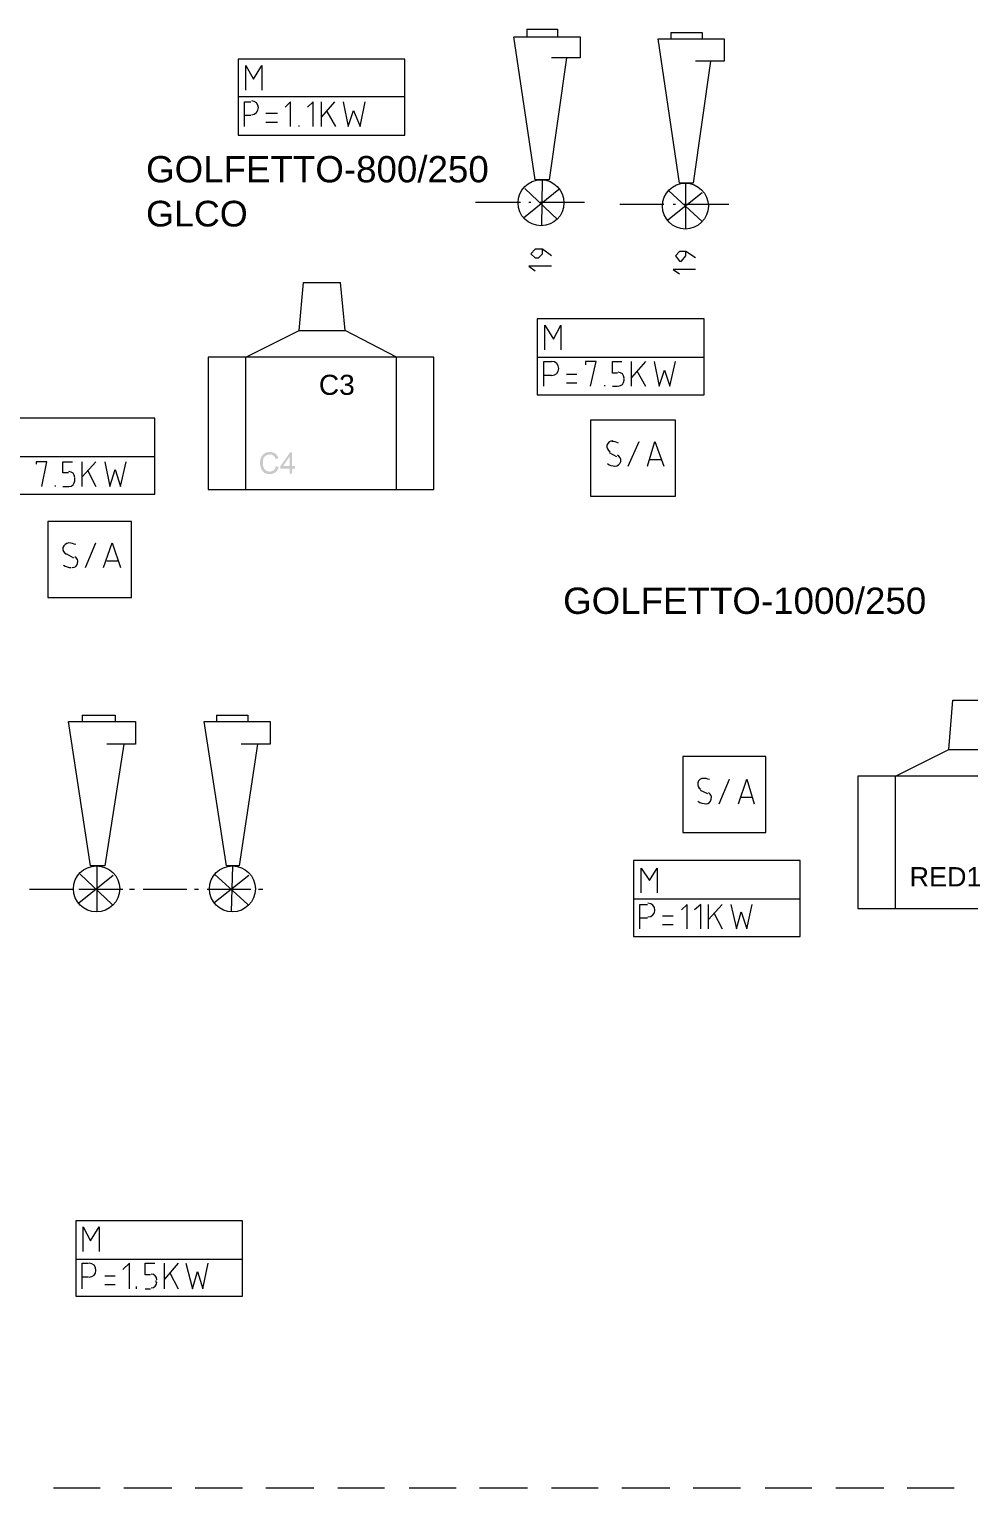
# Model space of a CAD drawing. Header units: millimetres. Extents: x 7 to 416, y 7 to 290.
# Drawn here: x 239.1 to 276.3, y 92.2 to 150 of the extents above; entities that cross this region are included whole.
import ezdxf

# ---------------------------------------------------------------- set-up
doc = ezdxf.new("R2010")
doc.units = ezdxf.units.MM
doc.header["$MEASUREMENT"] = 0
doc.layers.get('0').update_dxf_attribs({"linetype": 'CONTINUOUS'})
doc.styles.add('Arial$001', font='arial.ttf', dxfattribs={"height": 1.786464})

msp = doc.modelspace()

# ---------------------------------------------------------------- hatches: boundary and pattern name
at = {"true_color": 0x000007}
h = msp.add_hatch(color=0, dxfattribs=at)
edge = h.paths.add_edge_path()
edge.add_line((248.857, 132.685), (248.973, 132.652))
edge.add_spline(control_points=[(248.973, 132.652), (248.94, 132.569), (248.907, 132.487), (248.84, 132.437), (248.84, 132.437), (248.791, 132.404), (248.708, 132.371), (248.625, 132.371), (248.625, 132.371), (248.526, 132.371), (248.46, 132.387), (248.394, 132.42), (248.394, 132.42), (248.344, 132.47), (248.294, 132.52), (248.278, 132.586), (248.278, 132.586), (248.245, 132.652), (248.228, 132.735), (248.228, 132.818), (248.228, 132.818), (248.228, 132.9), (248.245, 132.983), (248.278, 133.049), (248.278, 133.049), (248.311, 133.115), (248.361, 133.165), (248.427, 133.198), (248.427, 133.198), (248.476, 133.231), (248.543, 133.248), (248.625, 133.248), (248.625, 133.248), (248.708, 133.248), (248.774, 133.215), (248.84, 133.182), (248.84, 133.182), (248.89, 133.132), (248.94, 133.082), (248.956, 133)], knot_values=[0, 0, 0, 0, 0.025, 0.025, 0.025, 0.025, 0.05, 0.05, 0.05, 0.05, 0.075, 0.075, 0.075, 0.075, 0.1, 0.1, 0.1, 0.1, 0.125, 0.125, 0.125, 0.125, 0.15, 0.15, 0.15, 0.15, 0.175, 0.175, 0.175, 0.175, 0.2, 0.2, 0.2, 0.2, 0.225, 0.225, 0.225, 0.225, 1, 1, 1, 1], degree=3, periodic=0)
edge.add_line((248.956, 133), (248.84, 132.966))
edge.add_spline(control_points=[(248.84, 132.966), (248.824, 133.033), (248.791, 133.082), (248.758, 133.099), (248.758, 133.099), (248.725, 133.132), (248.675, 133.148), (248.625, 133.148), (248.625, 133.148), (248.559, 133.148), (248.51, 133.132), (248.46, 133.099), (248.46, 133.099), (248.41, 133.066), (248.377, 133.033), (248.361, 132.983), (248.361, 132.983), (248.344, 132.917), (248.344, 132.867), (248.344, 132.818), (248.344, 132.818), (248.344, 132.735), (248.344, 132.685), (248.377, 132.619), (248.377, 132.619), (248.394, 132.569), (248.427, 132.536), (248.476, 132.503), (248.476, 132.503), (248.51, 132.487), (248.559, 132.47), (248.609, 132.47), (248.609, 132.47), (248.675, 132.47), (248.725, 132.487), (248.774, 132.52), (248.774, 132.52), (248.807, 132.553), (248.84, 132.602), (248.857, 132.685)], knot_values=[0, 0, 0, 0, 0.025, 0.025, 0.025, 0.025, 0.05, 0.05, 0.05, 0.05, 0.075, 0.075, 0.075, 0.075, 0.1, 0.1, 0.1, 0.1, 0.125, 0.125, 0.125, 0.125, 0.15, 0.15, 0.15, 0.15, 0.175, 0.175, 0.175, 0.175, 0.2, 0.2, 0.2, 0.2, 0.225, 0.225, 0.225, 0.225, 1, 1, 1, 1], degree=3, periodic=0)
h.paths.add_polyline_path([(249.403, 132.387), (249.403, 132.586), (249.039, 132.586), (249.039, 132.685), (249.42, 133.231), (249.502, 133.231), (249.502, 132.685), (249.618, 132.685), (249.618, 132.586), (249.502, 132.586), (249.502, 132.387)])
h.paths.add_polyline_path([(249.403, 132.685), (249.403, 133.066), (249.138, 132.685)])

# ---------------------------------------------------------------- linework, layer by layer
at = {"color": 0, "linetype": 'Continuous', "lineweight": 5, "true_color": 0x000007}
for points in [[(258.801, 150.009), (258.801, 149.711), (258.801, 149.711)], [(258.801, 150.009), (260.026, 150.009), (260.026, 150.009)], [(260.026, 150.009), (260.026, 149.711), (260.026, 149.711)], [(264.51, 149.877), (264.51, 149.629), (264.51, 149.629)], [(264.51, 149.877), (265.751, 149.877), (265.751, 149.877)], [(265.751, 149.877), (265.751, 149.629), (265.751, 149.629)], [(259.132, 144.036), (258.288, 149.711), (260.572, 149.711)], [(260.572, 149.711), (260.919, 149.711), (260.919, 148.867), (259.778, 148.867)], [(264.857, 143.904), (264.013, 149.629), (266.247, 149.629)], [(266.247, 149.629), (266.628, 149.629), (266.628, 148.735), (265.486, 148.735)], [(260.373, 148.867), (259.695, 144.036), (259.132, 144.036)], [(266.082, 148.735), (265.403, 143.904), (264.857, 143.904)], [(259.397, 142.216), (259.43, 144.036), (259.43, 144.036)], [(260.075, 143.655), (258.669, 142.514), (258.669, 142.514)], [(258.719, 143.688), (260.026, 142.464), (260.026, 142.464)], [(265.751, 143.523), (264.394, 142.431), (264.394, 142.431)], [(264.427, 143.606), (265.751, 142.381), (265.751, 142.381)], [(265.106, 142.083), (265.106, 143.904), (265.106, 143.904)], [(258.553, 143.142), (256.766, 143.142), (256.766, 143.142)], [(258.967, 143.142), (258.884, 143.142), (258.884, 143.142)], [(261.085, 143.142), (259.314, 143.142), (259.314, 143.142)], [(264.229, 143.06), (262.491, 143.06), (262.491, 143.06)], [(264.692, 143.06), (264.609, 143.06), (264.609, 143.06)], [(266.81, 143.06), (265.023, 143.06), (265.023, 143.06)], [(259.778, 141.025), (259.43, 141.289), (259.132, 141.289), (258.967, 141.107), (259.132, 140.942), (259.265, 140.942), (259.43, 141.107), (259.43, 141.289)], [(265.486, 140.942), (265.106, 141.19), (264.857, 141.19), (264.692, 141.025), (264.857, 140.809), (264.94, 140.809), (265.106, 141.025), (265.106, 141.19)], [(259.778, 140.611), (258.884, 140.611), (259.132, 140.429)], [(247.666, 137.004), (249.784, 138.063), (249.949, 139.966)], [(249.949, 139.966), (251.422, 139.966), (251.422, 139.966)], [(253.639, 137.004), (251.604, 138.063), (251.422, 139.966)], [(265.486, 140.478), (264.609, 140.478), (264.857, 140.313)], [(249.784, 138.063), (251.604, 138.063), (251.604, 138.063)], [(247.666, 131.759), (247.666, 137.004), (247.666, 137.004)], [(253.639, 131.759), (253.639, 137.004), (253.639, 137.004)], [(273.412, 120.391), (275.53, 121.45), (275.695, 123.403)], [(275.695, 123.403), (277.184, 123.403), (277.184, 123.403)], [(241.18, 122.807), (241.18, 122.559), (241.18, 122.559)], [(241.18, 122.807), (242.487, 122.807), (242.487, 122.807)], [(242.487, 122.807), (242.487, 122.559), (242.487, 122.559)], [(246.507, 122.807), (246.507, 122.559), (246.507, 122.559)], [(246.507, 122.807), (247.748, 122.807), (247.748, 122.807)], [(247.748, 122.807), (247.748, 122.559), (247.748, 122.559)], [(241.51, 116.834), (240.634, 122.559), (242.917, 122.559)], [(242.917, 122.559), (243.297, 122.559), (243.297, 121.665), (242.156, 121.665)], [(246.905, 116.834), (246.011, 122.559), (248.294, 122.559)], [(248.294, 122.559), (248.625, 122.559), (248.625, 121.665), (247.484, 121.665)], [(242.834, 121.665), (242.073, 116.834), (241.51, 116.834)], [(248.129, 121.665), (247.401, 116.834), (246.905, 116.834)], [(275.53, 121.45), (277.35, 121.45), (277.35, 121.45)], [(273.412, 115.146), (273.412, 120.391), (273.412, 120.391)], [(241.775, 115.014), (241.775, 116.834), (241.775, 116.834)], [(247.103, 115.014), (247.153, 116.834), (247.153, 116.834)], [(242.404, 116.453), (241.047, 115.361), (241.047, 115.361)], [(241.097, 116.503), (242.371, 115.311), (242.371, 115.311)], [(247.782, 116.453), (246.392, 115.361), (246.392, 115.361)], [(246.425, 116.503), (247.748, 115.311), (247.748, 115.311)], [(240.832, 115.907), (239.095, 115.907), (239.095, 115.907)], [(242.785, 115.907), (241.047, 115.907), (241.047, 115.907)], [(243.248, 115.907), (243.049, 115.907), (243.049, 115.907)], [(245.333, 115.907), (243.595, 115.907), (243.595, 115.907)], [(245.796, 115.907), (245.631, 115.907), (245.631, 115.907)], [(247.864, 115.907), (246.127, 115.907), (246.127, 115.907)], [(248.344, 115.907), (248.162, 115.907), (248.162, 115.907)]]:
    msp.add_lwpolyline(points, dxfattribs=at)
at = {"color": 0, "linetype": 'Continuous', "lineweight": 15, "true_color": 0x000005}
for points in [[(247.368, 145.806), (253.97, 145.806), (253.97, 148.818), (247.368, 148.818)], [(259.215, 135.515), (265.834, 135.515), (265.834, 138.526), (259.215, 138.526)], [(237.457, 131.577), (244.059, 131.577), (244.059, 134.588), (237.457, 134.588)], [(263.037, 114.037), (269.639, 114.037), (269.639, 117.049), (263.037, 117.049)], [(240.931, 99.774), (247.533, 99.774), (247.533, 102.769), (240.931, 102.769)]]:
    msp.add_lwpolyline(points, close=True, dxfattribs=at)
for points in [[(247.666, 147.593), (247.666, 148.57), (247.964, 148.024), (248.294, 148.57), (248.294, 147.593)], [(247.368, 147.345), (253.97, 147.345), (253.97, 147.345)], [(247.616, 146.154), (247.616, 147.13), (247.864, 147.13)], [(249.436, 146.154), (249.436, 147.13), (249.221, 146.915)], [(250.33, 146.154), (250.33, 147.13), (250.115, 146.915)], [(250.661, 146.154), (250.661, 147.13), (250.661, 147.13)], [(251.174, 147.13), (250.661, 146.534), (250.661, 146.534)], [(251.521, 147.13), (251.72, 146.154), (251.935, 146.783), (252.199, 146.154), (252.398, 147.13)], [(247.864, 146.584), (247.616, 146.584), (247.616, 146.584)], [(248.923, 146.667), (248.46, 146.667), (248.46, 146.667)], [(248.46, 146.319), (248.923, 146.319), (248.923, 146.319)], [(250.876, 146.75), (251.223, 146.154), (251.223, 146.154)], [(249.784, 146.154), (249.784, 146.187), (249.784, 146.187)], [(259.513, 137.302), (259.513, 138.278), (259.86, 137.715), (260.158, 138.278), (260.158, 137.302)], [(259.215, 137.004), (265.834, 137.004), (265.834, 137.004)], [(259.48, 135.862), (259.48, 136.838), (259.778, 136.838)], [(261.333, 135.862), (261.548, 136.838), (261.134, 136.838), (261.134, 136.706)], [(262.392, 136.375), (262.193, 136.375), (262.193, 136.838), (262.574, 136.838)], [(262.955, 135.862), (262.955, 136.838), (262.955, 136.838)], [(263.501, 136.838), (262.955, 136.193), (262.955, 136.193)], [(263.848, 136.838), (264.047, 135.862), (264.262, 136.491), (264.477, 135.862), (264.692, 136.838)], [(259.778, 136.276), (259.48, 136.276), (259.48, 136.276)], [(260.787, 136.325), (260.373, 136.325), (260.373, 136.325)], [(260.373, 135.994), (260.787, 135.994), (260.787, 135.994)], [(262.657, 136.077), (262.657, 136.16), (262.657, 136.16)], [(263.17, 136.458), (263.501, 135.862), (263.501, 135.862)], [(261.896, 135.862), (261.896, 135.895), (261.896, 135.895)], [(262.193, 135.862), (262.392, 135.862), (262.392, 135.862)], [(237.457, 133.066), (244.059, 133.066), (244.059, 133.066)], [(239.575, 131.874), (239.773, 132.851), (239.359, 132.851), (239.359, 132.768)], [(240.634, 132.42), (240.418, 132.42), (240.418, 132.851), (240.799, 132.851)], [(241.18, 131.874), (241.18, 132.851), (241.18, 132.851)], [(241.726, 132.851), (241.18, 132.255), (241.18, 132.255)], [(241.395, 132.52), (241.726, 131.874), (241.726, 131.874)], [(242.073, 132.851), (242.272, 131.874), (242.487, 132.553), (242.702, 131.874), (242.917, 132.851)], [(240.121, 131.874), (240.121, 131.924), (240.121, 131.924)], [(240.418, 131.874), (240.634, 131.874), (240.634, 131.874)], [(240.882, 132.089), (240.882, 132.222), (240.882, 132.222)], [(263.335, 115.775), (263.335, 116.751), (263.666, 116.255), (263.964, 116.751), (263.964, 115.775)], [(263.037, 115.527), (269.639, 115.527), (269.639, 115.527)], [(263.285, 114.335), (263.285, 115.311), (263.583, 115.311)], [(265.155, 114.335), (265.155, 115.311), (264.94, 115.096)], [(265.701, 114.335), (265.701, 115.311), (265.453, 115.096)], [(265.999, 114.335), (265.999, 115.311), (265.999, 115.311)], [(266.545, 115.311), (265.999, 114.716), (265.999, 114.716)], [(266.893, 115.311), (267.108, 114.335), (267.306, 115.014), (267.521, 114.335), (267.736, 115.311)], [(263.583, 114.765), (263.285, 114.765), (263.285, 114.765)], [(264.609, 114.848), (264.179, 114.848), (264.179, 114.848)], [(264.179, 114.517), (264.609, 114.517), (264.609, 114.517)], [(266.214, 114.981), (266.545, 114.335), (266.545, 114.335)], [(241.213, 101.545), (241.213, 102.521), (241.51, 101.975), (241.858, 102.521), (241.858, 101.545)], [(240.931, 101.247), (247.533, 101.247), (247.533, 101.247)], [(241.18, 100.072), (241.18, 101.082), (241.428, 101.082)], [(243.049, 100.072), (243.049, 101.082), (242.785, 100.833)], [(243.893, 100.618), (243.678, 100.618), (243.678, 101.082), (244.059, 101.082)], [(244.439, 100.072), (244.439, 101.082), (244.439, 101.082)], [(244.985, 101.082), (244.439, 100.453), (244.439, 100.453)], [(244.654, 100.701), (244.985, 100.072), (244.985, 100.072)], [(245.283, 101.082), (245.548, 100.072), (245.746, 100.751), (245.961, 100.072), (246.177, 101.082)], [(241.428, 100.536), (241.18, 100.536), (241.18, 100.536)], [(242.487, 100.569), (242.073, 100.569), (242.073, 100.569)], [(242.073, 100.238), (242.487, 100.238), (242.487, 100.238)], [(243.331, 100.072), (243.331, 100.155), (243.331, 100.155)], [(243.678, 100.072), (243.893, 100.072), (243.893, 100.072)], [(244.108, 100.32), (244.108, 100.403), (244.108, 100.403)]]:
    msp.add_lwpolyline(points, dxfattribs=at)
at = {"color": 0, "linetype": 'Continuous', "lineweight": 5, "true_color": 0x000007}
for points in [[(255.112, 131.759), (255.112, 137.004), (246.177, 137.004), (246.177, 131.759)], [(280.874, 115.146), (280.874, 120.391), (271.923, 120.391), (271.923, 115.146)]]:
    msp.add_lwpolyline(points, close=True, dxfattribs=at)
at = {"color": 0, "linetype": 'Continuous', "lineweight": 15, "true_color": 0x000003}
for points in [[(261.333, 131.494), (264.692, 131.494), (264.692, 134.505), (261.333, 134.505)], [(239.823, 127.473), (243.132, 127.473), (243.132, 130.484), (239.823, 130.484)], [(264.99, 118.157), (268.282, 118.157), (268.282, 121.169), (264.99, 121.169)]]:
    msp.add_lwpolyline(points, close=True, dxfattribs=at)
for points in [[(262.822, 132.685), (263.252, 133.661), (263.252, 133.661)], [(263.583, 132.685), (263.881, 133.661), (264.229, 132.685)], [(262.061, 133.231), (262.359, 133.066), (262.359, 133.066)], [(264.129, 132.933), (263.666, 132.933), (263.666, 132.933)], [(241.312, 128.664), (241.726, 129.641), (241.726, 129.641)], [(242.023, 128.664), (242.371, 129.641), (242.702, 128.664)], [(240.551, 129.21), (240.832, 129.045), (240.832, 129.045)], [(242.619, 128.913), (242.156, 128.913), (242.156, 128.913)], [(265.668, 119.845), (265.966, 119.713), (265.966, 119.713)], [(266.429, 119.299), (266.843, 120.275), (266.843, 120.275)], [(267.19, 119.299), (267.521, 120.275), (267.819, 119.299)], [(267.736, 119.547), (267.273, 119.547), (267.273, 119.547)]]:
    msp.add_lwpolyline(points, dxfattribs=at)
at = {"color": 0, "linetype": 'Continuous', "lineweight": 20, "true_color": 0xbababa}
for points in [[(240.038, 92.18), (241.891, 92.18), (241.891, 92.18)], [(242.834, 92.18), (244.737, 92.18), (244.737, 92.18)], [(245.664, 92.18), (247.533, 92.18), (247.533, 92.18)], [(248.46, 92.18), (250.363, 92.18), (250.363, 92.18)], [(251.306, 92.18), (253.159, 92.18), (253.159, 92.18)], [(254.135, 92.18), (256.005, 92.18), (256.005, 92.18)], [(256.932, 92.18), (258.834, 92.18), (258.834, 92.18)], [(259.778, 92.18), (261.631, 92.18), (261.631, 92.18)], [(262.574, 92.18), (264.477, 92.18), (264.477, 92.18)], [(265.403, 92.18), (267.273, 92.18), (267.273, 92.18)], [(268.249, 92.18), (270.103, 92.18), (270.103, 92.18)], [(271.046, 92.18), (272.949, 92.18), (272.949, 92.18)], [(273.875, 92.18), (275.745, 92.18), (275.745, 92.18)]]:
    msp.add_lwpolyline(points, dxfattribs=at)
at = {"color": 0, "linetype": 'Continuous', "lineweight": 15, "true_color": 0x000005}
for points in [[(247.897, 146.617), (248.046, 146.617), (248.162, 146.75), (248.162, 146.898), (248.162, 146.898), (248.162, 147.047), (248.046, 147.163), (247.897, 147.163)], [(259.794, 136.276), (259.943, 136.276), (260.075, 136.408), (260.075, 136.557), (260.075, 136.557), (260.075, 136.706), (259.943, 136.838), (259.794, 136.838)], [(263.6, 114.815), (263.765, 114.815), (263.881, 114.931), (263.881, 115.08), (263.881, 115.08), (263.881, 115.229), (263.765, 115.361), (263.6, 115.361)], [(241.461, 100.536), (241.61, 100.536), (241.726, 100.651), (241.726, 100.8), (241.726, 100.8), (241.726, 100.966), (241.61, 101.082), (241.461, 101.082)]]:
    msp.add_open_spline(points, degree=3, knots=[0, 0, 0, 0, 0.125, 0.125, 0.125, 0.125, 1, 1, 1, 1], dxfattribs=at)
at = {"color": 0, "linetype": 'Continuous', "lineweight": 5, "true_color": 0x000007}
for points in [[(260.274, 143.126), (260.274, 143.622), (259.877, 144.036), (259.364, 144.036), (259.364, 144.036), (258.868, 144.036), (258.454, 143.622), (258.454, 143.126), (258.454, 143.126), (258.454, 142.613), (258.868, 142.216), (259.364, 142.216), (259.364, 142.216), (259.877, 142.216), (260.274, 142.613), (260.274, 143.126)], [(265.999, 142.994), (265.999, 143.506), (265.585, 143.904), (265.089, 143.904), (265.089, 143.904), (264.593, 143.904), (264.179, 143.506), (264.179, 142.994), (264.179, 142.994), (264.179, 142.497), (264.593, 142.083), (265.089, 142.083), (265.089, 142.083), (265.585, 142.083), (265.999, 142.497), (265.999, 142.994)], [(242.669, 115.924), (242.669, 116.437), (242.255, 116.834), (241.742, 116.834), (241.742, 116.834), (241.246, 116.834), (240.832, 116.437), (240.832, 115.924), (240.832, 115.924), (240.832, 115.427), (241.246, 115.014), (241.742, 115.014), (241.742, 115.014), (242.255, 115.014), (242.669, 115.427), (242.669, 115.924)], [(248.046, 115.924), (248.046, 116.437), (247.633, 116.834), (247.136, 116.834), (247.136, 116.834), (246.623, 116.834), (246.226, 116.437), (246.226, 115.924), (246.226, 115.924), (246.226, 115.427), (246.623, 115.014), (247.136, 115.014), (247.136, 115.014), (247.633, 115.014), (248.046, 115.427), (248.046, 115.924)]]:
    msp.add_open_spline(points, degree=3, knots=[0, 0, 0, 0, 0.0625, 0.0625, 0.0625, 0.0625, 0.125, 0.125, 0.125, 0.125, 0.1875, 0.1875, 0.1875, 0.1875, 1, 1, 1, 1], dxfattribs=at)
at = {"color": 0, "linetype": 'Continuous', "lineweight": 15, "true_color": 0x000005}
for points in [[(262.657, 136.176), (262.657, 136.309), (262.557, 136.408), (262.425, 136.408)], [(262.425, 135.862), (262.557, 135.862), (262.657, 135.961), (262.657, 136.094)], [(240.882, 132.238), (240.882, 132.371), (240.782, 132.47), (240.65, 132.47)], [(240.65, 131.874), (240.782, 131.874), (240.882, 131.99), (240.882, 132.106)], [(244.141, 100.42), (244.141, 100.552), (244.042, 100.651), (243.91, 100.651)], [(243.91, 100.105), (244.042, 100.105), (244.141, 100.221), (244.141, 100.337)]]:
    msp.add_open_spline(points, degree=3, dxfattribs=at)
at = {"color": 0, "linetype": 'Continuous', "lineweight": 15, "true_color": 0x000003}
for points in [[(262.21, 133.694), (262.094, 133.694), (262.011, 133.628), (261.978, 133.512), (261.978, 133.512), (261.962, 133.413), (262.011, 133.314), (262.111, 133.264)], [(262.293, 132.685), (262.408, 132.685), (262.491, 132.751), (262.524, 132.867), (262.524, 132.867), (262.541, 132.966), (262.491, 133.082), (262.392, 133.115)], [(240.65, 129.641), (240.534, 129.624), (240.451, 129.558), (240.418, 129.459), (240.418, 129.459), (240.402, 129.343), (240.451, 129.244), (240.551, 129.194)], [(240.782, 128.664), (240.882, 128.664), (240.981, 128.731), (240.998, 128.83), (240.998, 128.83), (241.031, 128.946), (240.981, 129.045), (240.882, 129.095)], [(265.817, 120.308), (265.701, 120.308), (265.602, 120.242), (265.585, 120.126), (265.585, 120.126), (265.552, 120.027), (265.602, 119.928), (265.701, 119.878)], [(265.9, 119.299), (265.999, 119.299), (266.098, 119.365), (266.115, 119.481), (266.115, 119.481), (266.148, 119.58), (266.098, 119.696), (265.999, 119.746)]]:
    msp.add_open_spline(points, degree=3, knots=[0, 0, 0, 0, 0.125, 0.125, 0.125, 0.125, 1, 1, 1, 1], dxfattribs=at)
for points in [[(262.442, 133.595), (262.359, 133.645), (262.26, 133.661), (262.177, 133.661)], [(261.995, 132.784), (262.078, 132.718), (262.193, 132.685), (262.309, 132.685)], [(240.931, 129.574), (240.849, 129.608), (240.749, 129.624), (240.65, 129.641)], [(240.435, 128.764), (240.518, 128.697), (240.634, 128.664), (240.749, 128.664)], [(266.049, 120.259), (265.966, 120.292), (265.867, 120.308), (265.767, 120.308)], [(265.585, 119.398), (265.685, 119.332), (265.8, 119.299), (265.916, 119.299)]]:
    msp.add_open_spline(points, degree=3, dxfattribs=at)

# ---------------------------------------------------------------- texts
at = {"color": 0, "true_color": 0x000007, "style": 'Arial$001'}
for s, height, p in [('GOLFETTO-800/250', 1.04158, (243.711, 143.937)), ('GLCO', 1.0181, (243.711, 142.187)), ('C3', 0.7963, (250.561, 135.511)), ('GOLFETTO-1000/250', 1.0417, (260.241, 126.828)), ('RED1', 0.7649, (273.974, 116.023))]:
    msp.add_text(s, height=height, dxfattribs=at).set_placement(p)

doc.saveas('drawing.dxf')
